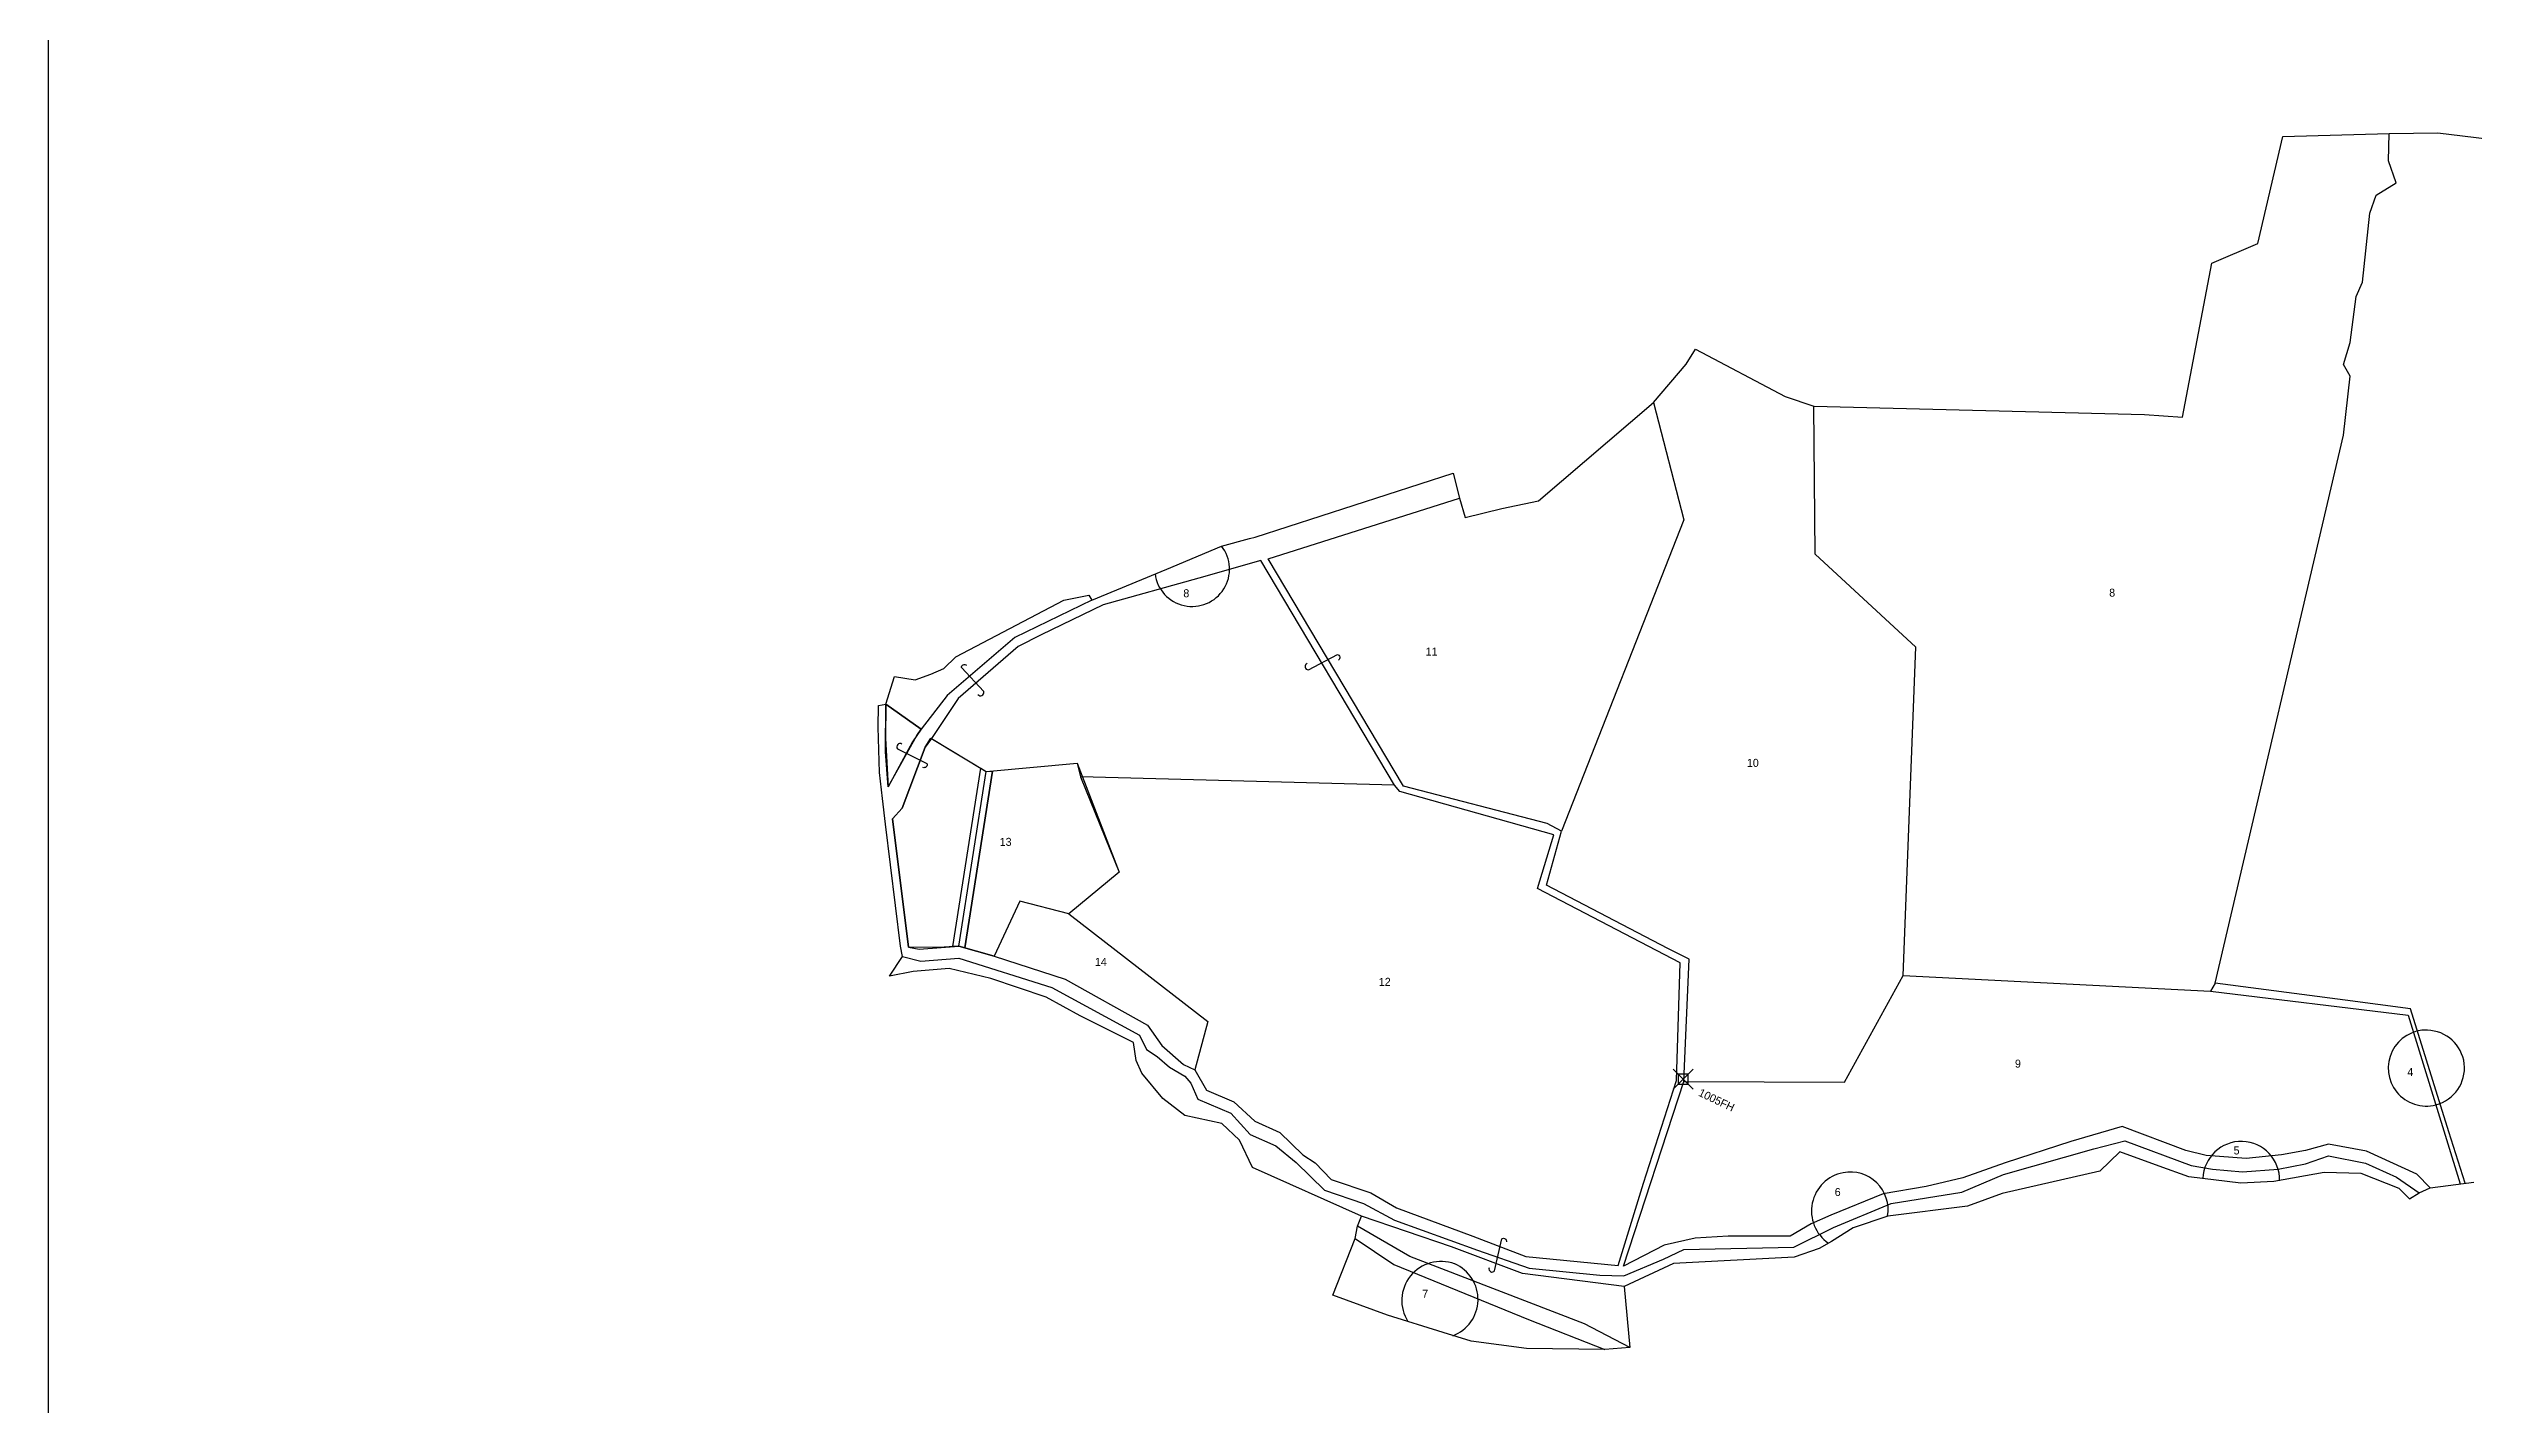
# Model space of a CAD drawing. Header units: inches. Extents: x 150418 to 152795, y 178163 to 180541.
# Drawn here: x 150418 to 151630, y 178841 to 179519 of the extents above; entities that cross this region are included whole.
import ezdxf

# ---------------------------------------------------------------- set-up
doc = ezdxf.new("R2010")
doc.units = ezdxf.units.IN
doc.header["$MEASUREMENT"] = 0
doc.header["$PDMODE"] = 67
doc.header["$PDSIZE"] = 5
for name, color, linetype in [('BORDER-B', 3, 'CONTINUOUS'), ('IMAGE', 7, 'CONTINUOUS'), ('LINK', 4, 'CONTINUOUS'), ('NO', 1, 'CONTINUOUS'), ('PARCEL', 6, 'CONTINUOUS'), ('ROAD', 2, 'CONTINUOUS'), ('TRIG-P', 2, 'CONTINUOUS'), ('TRIG-T', 1, 'CONTINUOUS')]:
    doc.layers.add(name, color=color, linetype=linetype)
picture_1 = doc.add_image_def('image1.tif', size_in_pixel=(11309, 11313))

msp = doc.modelspace()

# ---------------------------------------------------------------- linework, layer by layer
at = {"layer": 'BORDER-B'}
for points in [[(151598.2, 178944.1), (151593, 178949.2), (151574, 178956.7), (151555.6, 178957.3), (151530.4, 178952.7), (151513.9, 178952), (151488, 178955.1), (151473.1, 178960.4), (151453.5, 178967.6), (151443.5, 178957.9), (151394.6, 178946.7), (151377.2, 178940.5), (151337.4, 178935.5), (151320.2, 178929.6), (151309.3, 178922.8), (151303.1, 178919.3), (151290.7, 178914.9), (151230.3, 178911.8), (151205.7, 178900.3), (151208.5, 178869.8), (151196, 178868.8), (151156.8, 178869.2), (151129.1, 178872.9), (151115.1, 178877.3), (151087.4, 178886), (151060, 178895.9), (151071.2, 178924.2), (151072.4, 178930.5), (151074.3, 178935.4), (151019.8, 178959.7), (151013.3, 178973.4), (151004.6, 178981.8), (150986, 178985.8), (150975.1, 178994.2), (150964.5, 179007), (150961.7, 179013.2), (150960.4, 179022.2), (150933.7, 179035.6), (150916.8, 179044.9), (150889.1, 179054.3), (150868.3, 179059.3), (150850.2, 179057.7), (150838.4, 179055.5), (150844.9, 179065.2), (150844, 179070.5), (150836.5, 179131.5), (150835, 179144.2), (150833.4, 179157.3), (150832.8, 179180), (150832.9, 179190.8), (150836.6, 179191.5), (150840.9, 179205.2), (150851.2, 179203.6), (150859, 179206.4), (150865.5, 179209.2), (150871.5, 179215.1), (150925.6, 179243.4), (150938.1, 179245.9), (150939.6, 179243.4), (150977, 179259), (151004.4, 179270.5), (151018.4, 179274.3), (151021.2, 179274.9), (151120.2, 179306.9), (151123.3, 179294.5), (151126.1, 179284.8), (151144.5, 179289.2), (151162.8, 179293.1), (151220.4, 179342.2), (151236.6, 179361.5), (151241.3, 179369), (151286.1, 179345.3), (151300.5, 179340.4), (151465.8, 179336.3), (151484.7, 179334.9), (151499.4, 179412), (151522.4, 179421.7), (151534.9, 179475.2), (151588.1, 179476.8), (151612.4, 179477.1), (151701.4, 179466.2)], [(151598.2, 178944.1), (151603.1, 178947.1), (151608.5, 178949.6), (151630.3, 178952.5)]]:
    msp.add_lwpolyline(points, dxfattribs=at)
at = {"layer": 'LINK'}
for points in [[(150882.6, 179196.3, 0.831026), (150885.5, 179197.7), (150874.4, 179209.7, -0.692977), (150876.9, 179210.9)], [(151047.2, 179211.8, 0.831026), (151047.8, 179208.6), (151062.3, 179216.3, -0.692977), (151062.8, 179213.5)], [(150844.6, 179171.5, 0.831026), (150842.4, 179169.1), (150857.1, 179161.8, -0.692977), (150855.1, 179159.8)], [(151138.1, 178909.6, 0.831026), (151140.9, 178908.1), (151144.5, 178924.1, -0.692977), (151146.8, 178922.6)]]:
    msp.add_lwpolyline(points, format="xyb", dxfattribs=at)
at = {"layer": 'PARCEL'}
for points in [[(151501, 179051.9), (151565.3, 179325.9), (151568.5, 179355.4), (151565.3, 179361.2), (151568.5, 179372.2), (151571.6, 179395.2), (151574.7, 179402.5), (151578.4, 179437), (151581.5, 179445.9), (151591.5, 179452.1), (151587.8, 179463.1), (151588.1, 179476.8)], [(151220.4, 179342.2), (151235.5, 179283.6), (151174.4, 179128)], [(151235.5, 179002.8), (151315.8, 179002.5), (151345.1, 179055.8), (151351.4, 179219.9), (151301.2, 179266.4), (151300.5, 179340.4)], [(150836.6, 179191.5), (150854.3, 179178.9)], [(150859.4, 179174.3), (150886.8, 179157.7), (150932.3, 179161.9), (150933.9, 179155.1), (150953.2, 179107.5), (150928.1, 179086.6), (150903.5, 179092.9), (150890.8, 179065.5)], [(151090.9, 179150.9), (150933.9, 179155.1)], [(150928.1, 179086.6), (150997.6, 179032.8), (150991, 179008.6)], [(151345.1, 179055.8), (151498.8, 179048)]]:
    msp.add_lwpolyline(points, dxfattribs=at)
for centre, radius, start, end in [((150989.7, 179259), 18.7, 187.514, 38.0126), ((151606.6, 179009.5), 19, 88.2513, 284.7634), ((151606.8, 179009.5), 18.9, 284.1298, 88.8848), ((151514.1, 178953.6), 19.2, 358.6256, 178.0134), ((151318.8, 178938), 19.5, 100.8419, 235.5596), ((151318.7, 178938.6), 18.9, 350.6078, 100.7727), ((151114.1, 178893.2), 19.6, 69.6219, 212.4591), ((151113.2, 178893.8), 19.4, 290.6468, 66.4769)]:
    msp.add_arc(centre, radius, start, end, dxfattribs=at)
at = {"layer": 'ROAD'}
for points in [[(151608.5, 178949.6), (151601.9, 178956.4), (151576.7, 178967.9), (151557.7, 178971.4), (151546.2, 178968.3), (151534.2, 178966.1), (151516.5, 178964.3), (151496.6, 178965.7), (151486.4, 178968.3), (151454.6, 178980.3), (151428.9, 178972.7), (151396.1, 178962.1), (151374.9, 178954.6), (151356.7, 178950.2), (151335.1, 178946.6), (151308.9, 178936), (151299.2, 178931.6), (151288.6, 178925.4), (151257.6, 178925.4), (151241.2, 178924.5), (151225.7, 178921), (151205.4, 178910.4), (151235.5, 179002.8), (151238.1, 179063.9), (151227.5, 179069.2), (151166.9, 179101), (151174.4, 179128), (151167.1, 179131.8), (151095.4, 179150.4), (151027.7, 179264.1), (151123.3, 179294.5)], [(151202.6, 178910.8), (151215.4, 178951.9), (151231.8, 179003.2), (151233.6, 179062.1), (151162.3, 179099.2), (151170.5, 179126.1), (151093.5, 179147.8), (151090.9, 179150.9), (151024.1, 179263.2), (150993.1, 179254.4), (150945.3, 179241.1), (150914.3, 179226.1), (150902.8, 179220.3), (150872.7, 179194.2), (150859.4, 179174.3), (150856.3, 179169.9), (150844.8, 179139.4), (150839.9, 179134.1), (150847.9, 179069.9), (150853.2, 179069), (150873.1, 179070.4), (150890.8, 179065.5), (150926.2, 179054), (150967.4, 179031), (150974.5, 179020.8), (150985.3, 179011.2), (150991, 179008.6), (150996.8, 178998.4), (151010.5, 178992.6), (151021.1, 178982.9), (151033.5, 178977.2), (151045, 178966.1), (151051.2, 178962.1), (151059.2, 178953.7), (151079.1, 178947.1), (151091.9, 178939.6), (151130, 178925.4), (151156.5, 178915.2), (151202.6, 178910.8)], [(150939.6, 179243.4), (150901, 179224.7), (150867.2, 179195.8), (150854.3, 179178.9), (150849.9, 179172.6), (150837.7, 179150.1), (150836.4, 179167.6), (150836.6, 179191.5)], [(150844.9, 179065.2), (150854.1, 179063), (150873.1, 179064.4), (150919.6, 179049.8), (150963.4, 179025.9), (150966.9, 179018.8), (150972.2, 179015.3), (150978.4, 179010), (150986, 179005.5), (150989, 179002), (150992.6, 178994), (151009, 178987), (151018.7, 178976.3), (151031.5, 178970.6), (151041.7, 178962.2), (151055.9, 178948.5), (151075.4, 178941.8), (151090.8, 178933.4), (151132.4, 178918.4), (151158.1, 178909.5), (151193.5, 178906), (151205.5, 178905.6), (151225.4, 178914), (151235.5, 178918.7), (151290.4, 178920), (151310.3, 178929.7), (151339.1, 178941.7), (151374.5, 178947.4), (151395.3, 178956.3), (151440.4, 178969.1), (151455.9, 178973.1), (151489.1, 178960.7), (151499.7, 178958.9), (151514.8, 178957.6), (151532.5, 178958.9), (151546.2, 178961.6), (151557.7, 178965.6), (151576.3, 178962), (151591.8, 178955), (151603.1, 178947.1)], [(151626, 178951.9), (151617.9, 178977.6), (151598.8, 179039.1), (151566.1, 179043.5), (151501, 179051.9), (151498.8, 179048), (151597.5, 179036), (151623.6, 178951.6)], [(151205.7, 178900.3), (151154.8, 178906.8), (151119.4, 178920.1), (151074.3, 178935.4)], [(151071.2, 178924.2), (151090.6, 178911.2), (151157.9, 178883.8), (151196, 178868.8)], [(151208.5, 178869.8), (151185.8, 178881.6), (151098.6, 178915.2), (151072.4, 178930.5)]]:
    msp.add_lwpolyline(points, dxfattribs=at)
at = {"layer": 'TRIG-P'}
msp.add_point((151235.2, 179003.9), dxfattribs=at)
at = {"layer": 'TRIG-T'}
for p, q in [((150870.1, 179070.2), (150884, 179159.4)), ((150873.1, 179070.4), (150886.8, 179157.7)), ((150876, 179069.6), (150889.9, 179158))]:
    msp.add_line(p, q, dxfattribs=at)
for points in [[(150837.7, 179150.1), (150852.1, 179175.8), (150854.3, 179178.9), (150836.6, 179191.5), (150836.5, 179174.4)], [(150847.9, 179069.9), (150839.9, 179134.1), (150844.8, 179139.4), (150856.3, 179169.9), (150859.1, 179174.5), (150886.8, 179157.7), (150932.3, 179161.9), (150953.2, 179107.5), (150928.1, 179086.6), (150903.5, 179092.9), (150890.8, 179065.5), (150873.1, 179070.4), (150863.2, 179069.7)], [(150884, 179159.4), (150886.8, 179157.7), (150889.9, 179158), (150876, 179069.6), (150873.1, 179070.4), (150870.1, 179070.2)]]:
    msp.add_lwpolyline(points, close=True, dxfattribs=at)

# ---------------------------------------------------------------- texts
at = {"layer": 'NO'}
for s, p in [('8', (150985.3, 179244.9)), ('8', (151448.1, 179245.2)), ('11', (151106.4, 179215.7)), ('10', (151267, 179160.1)), ('13', (150893.5, 179120.6)), ('14', (150941.1, 179060.6)), ('12', (151083, 179050.6)), ('9', (151401, 179009.7)), ('4', (151597.1, 179005.5)), ('5', (151510.3, 178966.3)), ('6', (151310.9, 178945.5)), ('7', (151104.7, 178894.6))]:
    msp.add_text(s, height=4, dxfattribs=at).set_placement(p)
at = {"layer": 'TRIG-T'}
msp.add_text('1005FH', height=4, rotation=334.4562, dxfattribs=at).set_placement((151242.4, 178995.8))

# ---------------------------------------------------------------- pictures from other files: only their frames are drawn
at = {"layer": 'IMAGE'}
image = msp.add_image(picture_1, insert=(150418, 178163.2), size_in_units=(2377.1, 2378), dxfattribs=at)
image.dxf.flags = 15

doc.saveas('drawing.dxf')
